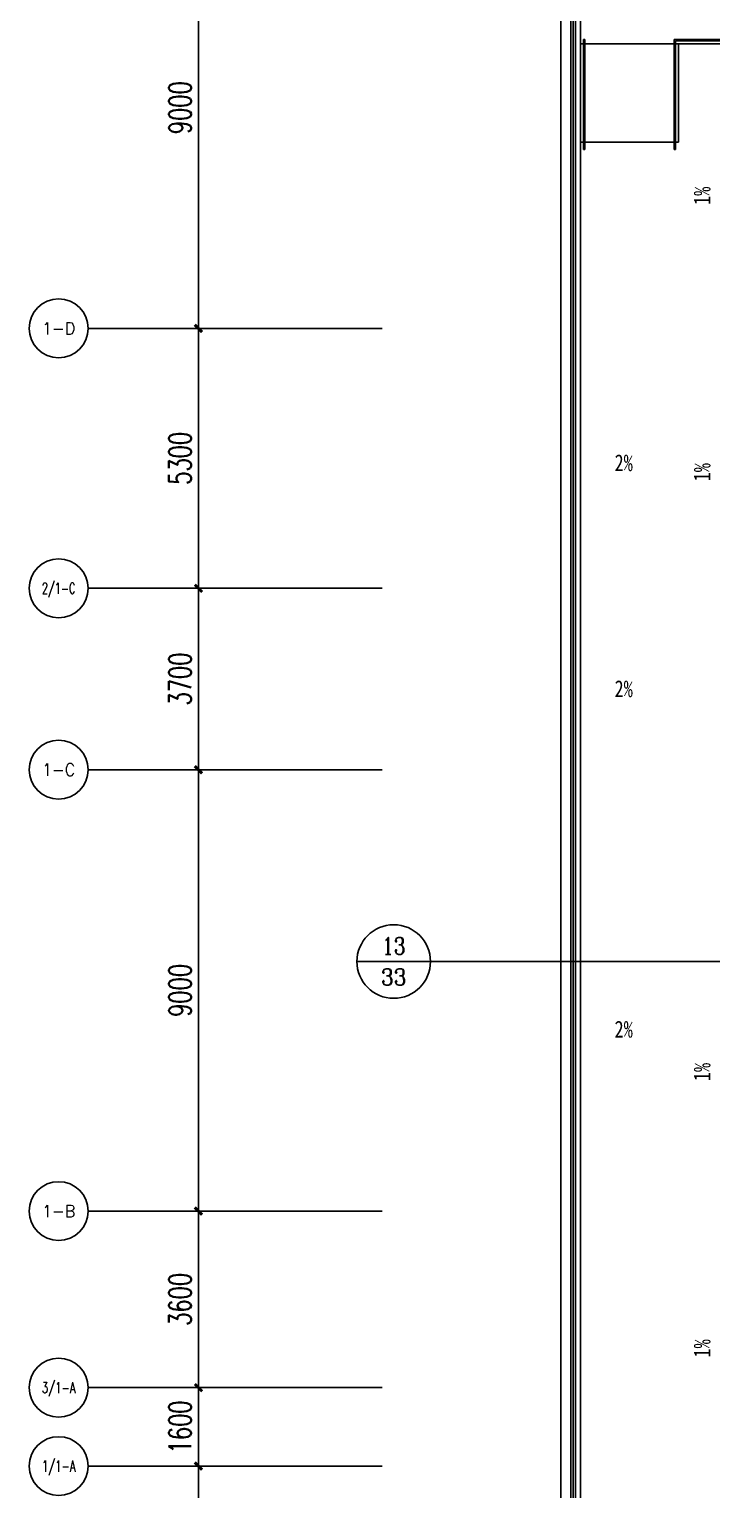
# Model space of a CAD drawing. Header units: millimetres. Extents: x 3288618 to 3380738, y 22100 to 101308.
# Drawn here: x 3288618 to 3302535, y 37006 to 66788 of the extents above; entities that cross this region are included whole.
import ezdxf
from ezdxf.enums import TextEntityAlignment as Align

# ---------------------------------------------------------------- set-up
doc = ezdxf.new("R2010")
doc.units = ezdxf.units.MM
doc.header["$MEASUREMENT"] = 0
doc.linetypes.add('DASH', pattern=[0.35, 0.25, -0.1])
doc.layers.get('0').update_dxf_attribs({"linetype": 'CONTINUOUS'})
doc.layers.get('Defpoints').update_dxf_attribs({"linetype": 'CONTINUOUS'})
for name, color, linetype in [('AXIS', 3, 'CONTINUOUS'), ('DIM_IDEN', 3, 'CONTINUOUS'), ('DIM_SYMB', 3, 'CONTINUOUS'), ('RAIL', 163, 'CONTINUOUS'), ('STAIR', 2, 'CONTINUOUS'), ('WINDOW', 4, 'CONTINUOUS'), ('栏杆', 212, 'CONTINUOUS')]:
    doc.layers.add(name, color=color, linetype=linetype)
doc.styles.add('_TCH_AXIS', font='COMPLEX', dxfattribs={"bigfont": 'GBCBIG'})
doc.styles.add('_TCH_DIM', font='', dxfattribs={"width": 0.8})
doc.styles.add('_TCH_LABEL', font='COMPLEX', dxfattribs={"bigfont": 'GBCBIG'})
doc.styles.add('DIM_FONT', font='SIMPLEX', dxfattribs={"width": 0.7, "bigfont": 'GBCBIG'})
doc.styles.get('_TCH_DIM').set_extended_font_data('SimSun')
doc.dimstyles.new('_TCH_ARCH&&150', dxfattribs={"dimscale": 1.5, "dimtxt": 300, "dimasz": 100, "dimexe": 250, "dimexo": 300, "dimgap": 100, "dimtad": 1, "dimdec": 0, "dimzin": 0, "dimdsep": 46, "dimtxsty": 'DIM_FONT', "dimblk": 'ARCHTICK', "dimcen": 0.09, "dimclrt": 7, "dimazin": 2, "dimtfac": 1, "dimtdec": 0, "dimtix": 1, "dimtmove": 2, "dimatfit": 3, "dimfxl": 1, "dimtolj": 1, "dimtzin": 0, "dimarcsym": 0})

# ---------------------------------------------------------------- blocks, each defined once
blk = doc.blocks.new('_ArchTick')
at = {"color": 0, "linetype": 'ByBlock', "const_width": 0.4}
blk.add_lwpolyline([(-0.5, -0.5), (0.5, 0.5)], dxfattribs=at)
blk = doc.blocks.new('*D18')
at = {"layer": 'AXIS', "color": 0, "lineweight": -2, "transparency": 16777216}
for p, q in [((3295368, 37488), (3291693, 37488)), ((3292068, 33688), (3292068, 37488)), ((3295368, 33688), (3291693, 33688))]:
    blk.add_line(p, q, dxfattribs=at)
at = {"layer": 'Defpoints', "color": 0, "transparency": 16777216}
for p in [(3292068, 37488), (3295818, 37488), (3295818, 33688)]:
    blk.add_point(p, dxfattribs=at)
at = {"layer": 'AXIS', "color": 0, "lineweight": -2, "transparency": 16777216, "xscale": 150, "yscale": 150, "zscale": 150}
for p, rotation in [((3292068, 37488), 90), ((3292068, 33688), 270)]:
    blk.add_blockref('_ArchTick', p, dxfattribs=dict(at, rotation=rotation))
at = {"layer": 'AXIS', "color": 7, "transparency": 16777216, "insert": (3291693, 35588), "char_height": 450, "attachment_point": 5, "rotation": 90, "style": 'DIM_FONT'}
blk.add_mtext('\\A1;3800', dxfattribs=at)
blk = doc.blocks.new('*D19')
at = {"layer": 'AXIS', "color": 0, "lineweight": -2, "transparency": 16777216}
for p, q in [((3295368, 39088), (3291693, 39088)), ((3292068, 37488), (3292068, 39088)), ((3295368, 37488), (3291693, 37488))]:
    blk.add_line(p, q, dxfattribs=at)
at = {"layer": 'Defpoints', "color": 0, "transparency": 16777216}
for p in [(3292068, 39088), (3295818, 39088), (3295818, 37488)]:
    blk.add_point(p, dxfattribs=at)
at = {"layer": 'AXIS', "color": 0, "lineweight": -2, "transparency": 16777216, "xscale": 150, "yscale": 150, "zscale": 150}
for p, rotation in [((3292068, 39088), 90), ((3292068, 37488), 270)]:
    blk.add_blockref('_ArchTick', p, dxfattribs=dict(at, rotation=rotation))
at = {"layer": 'AXIS', "color": 7, "transparency": 16777216, "insert": (3291693, 38288), "char_height": 450, "attachment_point": 5, "rotation": 90, "style": 'DIM_FONT'}
blk.add_mtext('\\A1;1600', dxfattribs=at)
blk = doc.blocks.new('*D20')
at = {"layer": 'AXIS', "color": 0, "lineweight": -2, "transparency": 16777216}
for p, q in [((3295368, 42688), (3291693, 42688)), ((3292068, 39088), (3292068, 42688)), ((3295368, 39088), (3291693, 39088))]:
    blk.add_line(p, q, dxfattribs=at)
at = {"layer": 'Defpoints', "color": 0, "transparency": 16777216}
for p in [(3292068, 42688), (3295818, 42688), (3295818, 39088)]:
    blk.add_point(p, dxfattribs=at)
at = {"layer": 'AXIS', "color": 0, "lineweight": -2, "transparency": 16777216, "xscale": 150, "yscale": 150, "zscale": 150}
for p, rotation in [((3292068, 42688), 90), ((3292068, 39088), 270)]:
    blk.add_blockref('_ArchTick', p, dxfattribs=dict(at, rotation=rotation))
at = {"layer": 'AXIS', "color": 7, "transparency": 16777216, "insert": (3291693, 40888), "char_height": 450, "attachment_point": 5, "rotation": 90, "style": 'DIM_FONT'}
blk.add_mtext('\\A1;3600', dxfattribs=at)
blk = doc.blocks.new('*D21')
at = {"layer": 'AXIS', "color": 0, "lineweight": -2, "transparency": 16777216}
for p, q in [((3295368, 51688), (3291693, 51688)), ((3292068, 42688), (3292068, 51688)), ((3295368, 42688), (3291693, 42688))]:
    blk.add_line(p, q, dxfattribs=at)
at = {"layer": 'Defpoints', "color": 0, "transparency": 16777216}
for p in [(3292068, 51688), (3295818, 51688), (3295818, 42688)]:
    blk.add_point(p, dxfattribs=at)
at = {"layer": 'AXIS', "color": 0, "lineweight": -2, "transparency": 16777216, "xscale": 150, "yscale": 150, "zscale": 150}
for p, rotation in [((3292068, 51688), 90), ((3292068, 42688), 270)]:
    blk.add_blockref('_ArchTick', p, dxfattribs=dict(at, rotation=rotation))
at = {"layer": 'AXIS', "color": 7, "transparency": 16777216, "insert": (3291693, 47188), "char_height": 450, "attachment_point": 5, "rotation": 90, "style": 'DIM_FONT'}
blk.add_mtext('\\A1;9000', dxfattribs=at)
blk = doc.blocks.new('*D22')
at = {"layer": 'AXIS', "color": 0, "lineweight": -2, "transparency": 16777216}
for p, q in [((3295368, 55388), (3291693, 55388)), ((3292068, 51688), (3292068, 55388)), ((3295368, 51688), (3291693, 51688))]:
    blk.add_line(p, q, dxfattribs=at)
at = {"layer": 'Defpoints', "color": 0, "transparency": 16777216}
for p in [(3292068, 55388), (3295818, 55388), (3295818, 51688)]:
    blk.add_point(p, dxfattribs=at)
at = {"layer": 'AXIS', "color": 0, "lineweight": -2, "transparency": 16777216, "xscale": 150, "yscale": 150, "zscale": 150}
for p, rotation in [((3292068, 55388), 90), ((3292068, 51688), 270)]:
    blk.add_blockref('_ArchTick', p, dxfattribs=dict(at, rotation=rotation))
at = {"layer": 'AXIS', "color": 7, "transparency": 16777216, "insert": (3291693, 53538), "char_height": 450, "attachment_point": 5, "rotation": 90, "style": 'DIM_FONT'}
blk.add_mtext('\\A1;3700', dxfattribs=at)
blk = doc.blocks.new('*D23')
at = {"layer": 'AXIS', "color": 0, "lineweight": -2, "transparency": 16777216}
for p, q in [((3295368, 60688), (3291693, 60688)), ((3292068, 55388), (3292068, 60688)), ((3295368, 55388), (3291693, 55388))]:
    blk.add_line(p, q, dxfattribs=at)
at = {"layer": 'Defpoints', "color": 0, "transparency": 16777216}
for p in [(3292068, 60688), (3295818, 60688), (3295818, 55388)]:
    blk.add_point(p, dxfattribs=at)
at = {"layer": 'AXIS', "color": 0, "lineweight": -2, "transparency": 16777216, "xscale": 150, "yscale": 150, "zscale": 150}
for p, rotation in [((3292068, 60688), 90), ((3292068, 55388), 270)]:
    blk.add_blockref('_ArchTick', p, dxfattribs=dict(at, rotation=rotation))
at = {"layer": 'AXIS', "color": 7, "transparency": 16777216, "insert": (3291693, 58038), "char_height": 450, "attachment_point": 5, "rotation": 90, "style": 'DIM_FONT'}
blk.add_mtext('\\A1;5300', dxfattribs=at)
blk = doc.blocks.new('*D24')
at = {"layer": 'AXIS', "color": 0, "lineweight": -2, "transparency": 16777216}
for p, q in [((3295368, 69688), (3291693, 69688)), ((3292068, 60688), (3292068, 69688)), ((3295368, 60688), (3291693, 60688))]:
    blk.add_line(p, q, dxfattribs=at)
at = {"layer": 'Defpoints', "color": 0, "transparency": 16777216}
for p in [(3292068, 69688), (3295818, 69688), (3295818, 60688)]:
    blk.add_point(p, dxfattribs=at)
at = {"layer": 'AXIS', "color": 0, "lineweight": -2, "transparency": 16777216, "xscale": 150, "yscale": 150, "zscale": 150}
for p, rotation in [((3292068, 69688), 90), ((3292068, 60688), 270)]:
    blk.add_blockref('_ArchTick', p, dxfattribs=dict(at, rotation=rotation))
at = {"layer": 'AXIS', "color": 7, "transparency": 16777216, "insert": (3291693, 65188), "char_height": 450, "attachment_point": 5, "rotation": 90, "style": 'DIM_FONT'}
blk.add_mtext('\\A1;9000', dxfattribs=at)

msp = doc.modelspace()

# ---------------------------------------------------------------- linework, layer by layer
at = {"layer": 'AXIS'}
for p, q in [((3295817.8, 60688.5), (3289817.8, 60688.5)), ((3295817.8, 55388.5), (3289817.8, 55388.5)), ((3295817.8, 51688.5), (3289817.8, 51688.5)), ((3295817.8, 42688.5), (3289817.8, 42688.5)), ((3295817.8, 39088.5), (3289817.8, 39088.5)), ((3295817.8, 37488.5), (3289817.8, 37488.5))]:
    msp.add_line(p, q, dxfattribs=at)
for centre in [(3289217.8, 60688.5), (3289217.8, 55388.5), (3289217.8, 51688.5), (3289217.8, 42688.5), (3289217.8, 39088.5), (3289217.8, 37488.5)]:
    msp.add_circle(centre, 600, dxfattribs=at)
at = {"layer": 'DIM_IDEN'}
for p, q in [((3296799.7, 47777.1), (3295299.7, 47777.1)), ((3300058.5, 47777.1), (3296799.7, 47777.1)), ((3303658.4, 47777.1), (3300058.5, 47777.1))]:
    msp.add_line(p, q, dxfattribs=at)
msp.add_circle((3296049.7, 47777.1), 750, dxfattribs=at)
at = {"layer": 'DIM_SYMB'}
for points in [[(3301048.5, 58002.7, 0, 0, 0), (3301616, 58002.7, 120, 0, 0), (3302066, 58002.7, 0, 0, 0)], [(3301048.5, 53395.2, 0, 0, 0), (3301616, 53395.2, 120, 0, 0), (3302066, 53395.2, 0, 0, 0)], [(3301048.5, 46452.2, 0, 0, 0), (3301616, 46452.2, 120, 0, 0), (3302066, 46452.2, 0, 0, 0)]]:
    msp.add_lwpolyline(points, format="xyseb", dxfattribs=at)
at = {"layer": 'RAIL'}
for p, q in [((3299918.4, 66578.2), (3299918.4, 64332.3)), ((3299948.4, 66578.2), (3299918.4, 66578.2)), ((3299948.4, 66578.2), (3299948.4, 64332.3)), ((3301768.4, 66578.2), (3301768.4, 64332.3)), ((3301768.4, 66578.2), (3303058.4, 66578.2)), ((3301798.4, 66548.2), (3301798.4, 64332.3)), ((3301798.4, 66548.2), (3303058.4, 66548.2)), ((3299948.4, 64332.3), (3299918.4, 64332.3)), ((3301768.4, 64332.3), (3301798.4, 64332.3))]:
    msp.add_line(p, q, dxfattribs=at)
msp.add_lwpolyline([(3303058.4, 70288.5), (3299458.4, 70288.5), (3299458.4, 29288.5), (3347458.4, 29288.5), (3347458.4, 37188.5)], dxfattribs=at)
at = {"layer": 'STAIR', "linetype": 'DASH'}
msp.add_lwpolyline([(3347258.4, 37188.5), (3347258.4, 29488.5), (3299658.4, 29488.5), (3299658.4, 70088.5), (3303058.4, 70088.5)], dxfattribs=at)
at = {"layer": 'STAIR'}
msp.add_lwpolyline([(3347058.4, 37188.5), (3347058.4, 29688.5), (3299858.4, 29688.5), (3299858.4, 69888.5), (3303058.4, 69888.5)], dxfattribs=at)
at = {"layer": 'WINDOW'}
for p, q in [((3299858.4, 66488.2), (3299858.4, 64488.2)), ((3299858.4, 66488.2), (3303058.4, 66488.2)), ((3301858.4, 64488.2), (3301858.4, 66488.2)), ((3299858.4, 64488.2), (3301858.4, 64488.2))]:
    msp.add_line(p, q, dxfattribs=at)
at = {"layer": '栏杆'}
for points in [[(3347208.4, 37188.5), (3347208.4, 29538.5), (3299708.4, 29538.5), (3299708.4, 70038.5), (3303058.4, 70038.5)], [(3347158.4, 37188.5), (3347158.4, 29588.5), (3299758.4, 29588.5), (3299758.4, 69988.5), (3303058.4, 69988.5)]]:
    msp.add_lwpolyline(points, dxfattribs=at)

# ---------------------------------------------------------------- texts
at = {"layer": 'AXIS', "color": 7, "style": '_TCH_AXIS'}
for s, height, p, p2 in [('1-D', 245.12, (3288879.3, 60565.9), (3289556.3, 60565.9)), ('1-C', 252.81, (3288880.8, 51562.1), (3289554.9, 51562.1)), ('1-B', 245.12, (3288879.3, 42565.9), (3289556.3, 42565.9))]:
    msp.add_text(s, height=height, dxfattribs=at).set_placement(p, p2, align=Align.FIT)
at = {"layer": 'AXIS', "color": 7, "style": '_TCH_AXIS', "width": 0.65625}
for s, height, p, p2 in [('2/1-C', 223.49, (3288875.6, 55276.7), (3289560.1, 55276.7)), ('3/1-A', 219.44, (3288875, 38978.8), (3289560.7, 38978.8)), ('1/1-A', 227.68, (3288876.3, 37374.6), (3289559.4, 37374.6))]:
    msp.add_text(s, height=height, dxfattribs=at).set_placement(p, p2, align=Align.FIT)
at = {"layer": 'DIM_IDEN', "color": 7, "style": '_TCH_LABEL'}
for s, height, p, p2 in [('13', 346.49, (3295810.5, 47922.8), (3296289, 47922.8)), ('33', 332.89, (3295788.2, 47296.2), (3296311.3, 47296.2))]:
    msp.add_text(s, height=height, dxfattribs=at).set_placement(p, p2, align=Align.FIT)
at = {"layer": 'DIM_SYMB', "color": 7, "style": '_TCH_DIM', "width": 0.8}
for p in [(3302506.5, 63205.4), (3302506.5, 57568.8), (3302506.5, 45338.9), (3302506.5, 39702.3)]:
    msp.add_text('1%', height=341.77, rotation=90, dxfattribs=at).set_placement(p)
for p in [(3300553.5, 57777.7), (3300553.5, 53170.2), (3300553.5, 46227.2)]:
    msp.add_text('2%', height=341.77, dxfattribs=at).set_placement(p)

# ---------------------------------------------------------------- dimensions: what is measured, and where the dimension line sits
at = {"layer": 'AXIS'}
for p1, p2, picture, middle in [((3295817.8, 60688.5), (3295817.8, 69688.5), '*D24', (3291692.8, 65188.5)), ((3295817.8, 55388.5), (3295817.8, 60688.5), '*D23', (3291692.8, 58038.5)), ((3295817.8, 51688.5), (3295817.8, 55388.5), '*D22', (3291692.8, 53538.5)), ((3295817.8, 42688.5), (3295817.8, 51688.5), '*D21', (3291692.8, 47188.5)), ((3295817.8, 39088.5), (3295817.8, 42688.5), '*D20', (3291692.8, 40888.5)), ((3295817.8, 37488.5), (3295817.8, 39088.5), '*D19', (3291692.8, 38288.5)), ((3295817.8, 33688.5), (3295817.8, 37488.5), '*D18', (3291692.8, 35588.5))]:
    dim = msp.add_aligned_dim(p1=p1, p2=p2, distance=3750, dimstyle='_TCH_ARCH&&150', dxfattribs=at)
    dim.commit()
    dim.dimension.update_dxf_attribs({"geometry": picture, "text_midpoint": middle})

doc.saveas('drawing.dxf')
